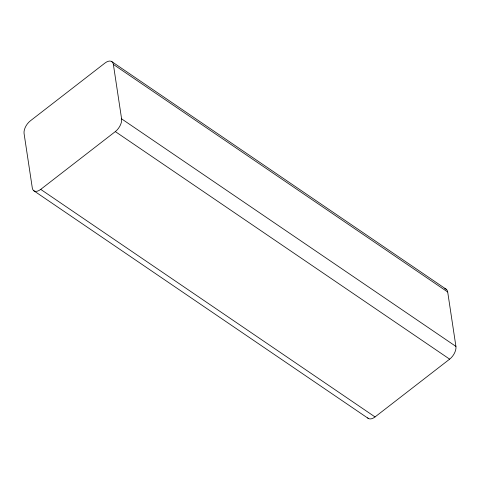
<?xml version="1.0" encoding="UTF-8"?>
<svg xmlns="http://www.w3.org/2000/svg" width="480" height="480" viewBox="0 0 480 480"><rect width="100%" height="100%" fill="white"/><g stroke="black" fill="none" stroke-linecap="round" stroke-linejoin="round"><path stroke-width="0.72" d="M40.716 189.378L115.32 131.592A10.266 5.634 -55.8 0 0 121.602 118.854L113.37 64.422A10.266 5.634 -55.8 0 0 104.958 63.06L30.354 120.846A10.266 5.634 -55.8 0 0 24.078 133.584L32.31 188.016A10.266 5.634 -55.8 0 0 40.716 189.378L375.042 416.94L449.646 359.154A10.266 5.634 -55.8 0 0 455.922 346.416L447.69 291.984A10.266 5.634 -55.8 0 0 444.786 288.666M111.852 61.656L446.172 289.224M113.37 64.422L447.69 291.984M121.602 118.854L455.922 346.416M115.32 131.592L449.646 359.154M33.828 190.776L368.148 418.344M375.042 416.94A10.266 5.634 -55.8 0 1 367.602 417.846"/></g></svg>
